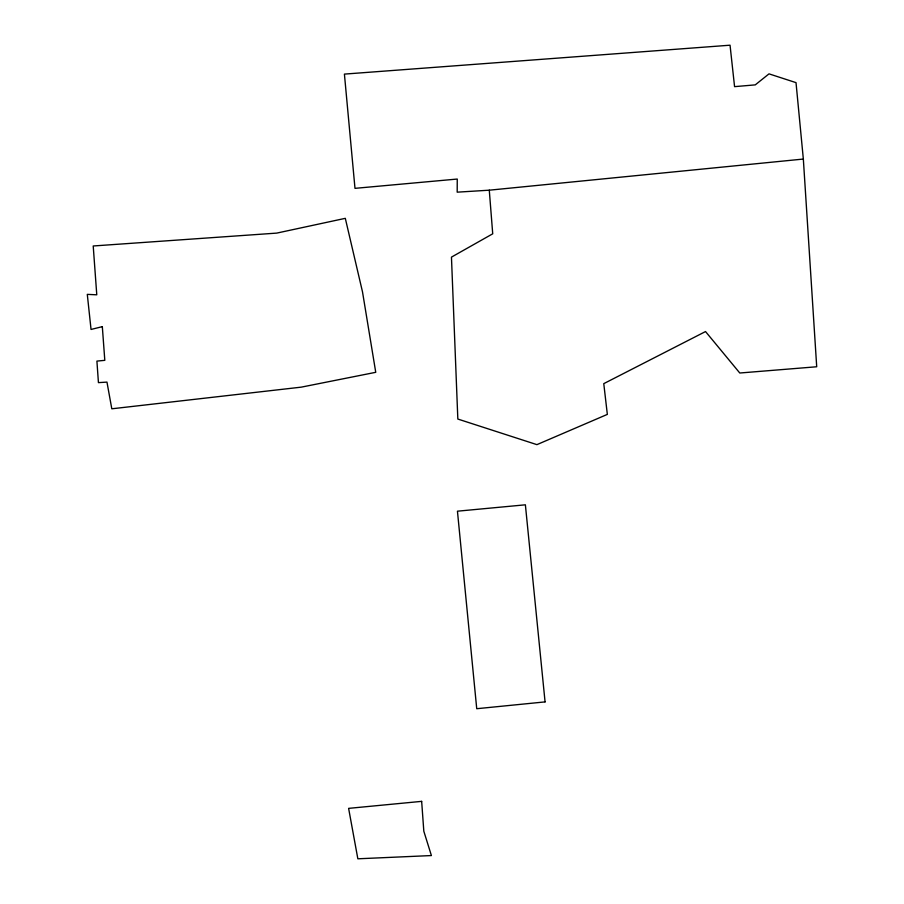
<?xml version="1.0" encoding="UTF-8"?>
<svg xmlns="http://www.w3.org/2000/svg" width="904" height="904" viewBox="0 0 904 904"><rect width="100%" height="100%" fill="white"/><g stroke="black" fill="none" stroke-linecap="round" stroke-linejoin="round"><path stroke-width="1.36" d="M489.279 190.19L803.34 159.059L796.017 82.637L769.01 73.857L755.258 84.874L734.568 86.648L730.048 45.2L344.413 74.105L354.989 188.348L457.254 179.048L457.187 192.168L489.279 190.19L492.725 233.808L451.458 257.12L457.831 419.049L536.908 444.644L607.341 414.394L603.77 383.646L705.527 331.553L739.788 373.013L816.707 366.764L803.34 159.059M102.321 326.649L91.044 329.452L87.292 294.365L96.773 294.817L93.214 245.978L276.726 233.108L345.305 218.339L362.504 291.879L375.748 372.312L301.247 387.149L111.802 408.8L106.966 382.109L98.434 382.629L96.909 361.103L104.807 360.334L102.321 326.649M545.067 701.899L476.736 708.713L457.447 511.189L525.382 504.816L545.067 701.899M421.659 801.362L348.616 808.368L357.848 858.8L431.4 855.557L423.818 831.228L421.659 801.362"/></g></svg>
